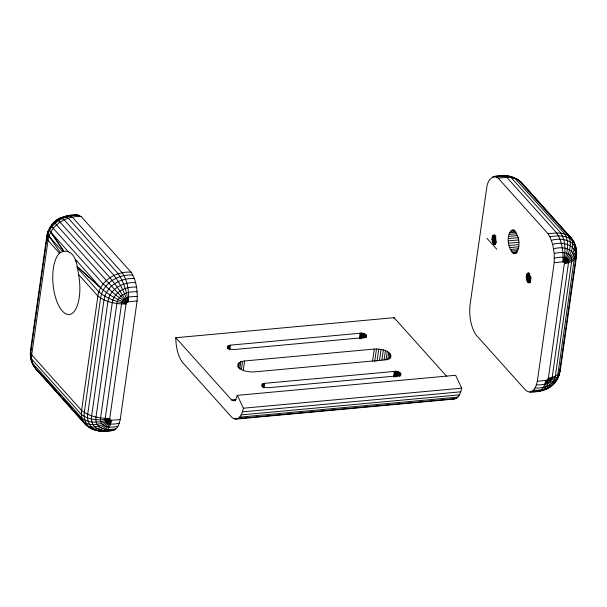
<?xml version="1.0" encoding="UTF-8"?>
<svg xmlns="http://www.w3.org/2000/svg" width="607" height="607" viewBox="0 0 607 607"><rect width="100%" height="100%" fill="white"/><g stroke="black" fill="none" stroke-linecap="round" stroke-linejoin="round"><path stroke-width="0.91" d="M491.989 239.31C496.26 222.67 497.725 257.717 491.989 239.31L495.752 238.961M512.103 230C519.873 231.98 521.732 250.82 514.046 253.718C507.611 249.856 504.918 231.684 513.985 229.833M526.246 277.498C530.518 260.858 531.982 295.897 526.246 277.498L530.958 277.065M546.406 380.354L545.761 386.735L543.72 390.187C538.022 391.113 531.004 394.095 525.852 390.445L475.971 334.852C470.508 326.407 469.264 315.898 469.894 306.049L486.768 187.472C487.853 178.352 493.802 174.657 502.907 175.78C509.569 175.408 516.329 177.669 521.231 182.237L571.111 237.838C579.154 245.638 571.862 257.383 564.487 262.619L548.394 378.161L547.567 379.686L546.406 380.354L537.339 381.226C536.315 385.43 534.828 391.257 529.85 392.122M120.232 419.528L111.18 420.317L109.958 419.558L109.761 418.435L126.051 304.016L126.567 302.825L128.047 301.823L137.106 300.951C137.706 291.132 136.545 280.548 131.029 272.148L81.148 216.555C74.911 212.761 66.535 215.925 60.017 218.034C52.9 221.373 48.097 228.46 46.792 236.108L30.502 350.535C29.743 357.144 31.526 364.079 35.889 369.162L85.769 424.763C92.871 431.691 103.501 432.078 112.743 430.424C117.72 429.559 119.207 423.732 120.232 419.528L137.106 300.951M31.192 350.125L31.261 348.539L30.502 350.535L30.487 356.582L31.534 358.912L32.201 362.751L82.082 418.352C90.155 424.073 101.073 422.457 109.806 419.217M564.685 263.734L571.642 261.761L575.74 258.461C578.076 245.061 562.955 241.047 552.719 244.409L549.904 236.76L548.136 233.847L498.256 178.253L496.26 176.963L494.265 176.576M128.464 301.74C129.094 291.891 127.849 281.382 122.386 272.945L72.506 217.344L70.511 216.054L68.508 215.675L63.28 216.813M537.339 381.226L554.214 262.649L554.229 253.498L552.719 244.409M554.214 262.649L562.864 261.852C563.486 252.004 562.249 241.495 556.786 233.058L506.906 177.456L504.903 176.167L502.907 175.78L492.338 177.107M126.878 302.491L106.301 280.517L54.091 222.086L54.554 222.45L56.868 220.591L56.906 219.817L64.737 216.373L68.25 218.133L118.13 273.734C123.904 281.974 126.772 291.937 128.047 301.823M227.405 348.297L227.913 346.066L230.394 345.148L360.065 333.243C363.259 331.839 370.255 336.794 363.98 337.606L234.31 349.511C232.049 349.564 227.921 349.283 227.671 346.453M227.648 347.917L227.913 346.066M227.928 348.509L228.323 345.74M228.369 349.162L228.892 345.466M229.067 348.964L229.59 345.269M229.734 349.769L230.394 345.148M237.853 366.962L238.376 363.267L240.827 361.764L244.591 360.968L374.261 349.063C379.959 348.881 391.371 349.799 390.749 357.538M238.619 367.986L239.408 362.44M239.773 369.155L240.827 361.764M241.389 369.58L242.572 361.271M243.27 370.209L244.591 360.968M261.905 386.105L262.171 384.254L264.652 383.336L394.322 371.431C397.517 370.027 404.512 374.974 398.238 375.794L268.567 387.698C266.427 387.843 261.283 387.266 262.171 384.254M262.186 386.697L262.581 383.928M262.626 387.349L263.15 383.654M263.324 387.152L263.848 383.457M263.999 387.956L264.652 383.336M359.276 338.789L360.065 333.243M360.156 338.752L360.945 333.205M361.082 338.797L361.871 333.258M362.144 338.008L362.796 333.387M363.039 338.22L363.699 333.6M364.003 337.575L364.534 333.88M364.739 337.917L365.27 334.222M365.49 337.378L365.884 334.609M366.082 336.877L366.347 335.026M366.385 337.31L366.643 335.459M372.554 361.074L374.261 349.063M374.618 361.909L376.461 348.972M377.061 361.112L378.768 349.101M379.512 360.52L381.09 349.427M381.886 360.118L383.336 349.958M384.102 359.898L385.422 350.664M386.082 359.83L387.266 351.514M387.744 359.868L388.799 352.477M389.17 359.071L389.96 353.524M390.18 358.305L390.703 354.609M393.533 376.97L394.322 371.431M394.421 376.939L395.203 371.393M395.339 376.985L396.128 371.446M396.401 376.196L397.054 371.575M397.297 376.408L397.957 371.788M398.26 375.763L398.791 372.068M399.004 376.105L399.527 372.41M399.611 376.492L400.142 372.797M400.21 375.983L400.605 373.214M400.643 375.498L400.901 373.646M576.081 256.215L559.457 372.888C557.871 383.1 548.409 390.278 538.492 391.325L536.497 390.946L538.128 390.635M391.007 355.687C390.749 358.957 386.667 359.64 384.049 359.974L254.379 371.879C249.029 372.243 236.169 370.794 238.376 363.267M562.864 261.852L563.266 261.852C565.603 252.444 566.096 241.662 560.921 233.073L511.041 177.479L508.886 176.189L496.26 176.963M81.148 216.555C66.277 215.531 50.366 224.962 47.999 240.41L31.708 354.829L31.534 358.912L81.421 414.505C89.434 420.492 100.292 420.636 109.746 418.838M111.582 420.325C110.557 424.521 109.078 430.348 104.093 431.22L98.114 430.811L96.68 429.953M175.772 337.72C175.954 346.058 177.365 354.761 182.047 361.84L231.927 417.441L233.93 418.724L235.926 419.111L454.203 399.065C459.188 398.2 460.675 392.372 461.699 388.169L455.622 375.285L237.337 395.332L235.448 399.801L233.596 400.779L231.593 399.937L175.772 337.72L394.057 317.673L446.737 376.401M235.926 419.111C240.911 418.246 242.39 412.419 243.415 408.215L237.337 395.332M545.981 380.43L543.751 387.107L540.42 390.802L531.77 391.591M513.044 177.957L515.912 178.534L521.231 182.237L573.334 240.782C575.982 245.577 577.143 251.025 576.498 256.465L560.215 370.892L559.328 374.572L555.344 382.243L552.848 381.894L547.878 379.345M30.866 352.523L30.35 354.147L31.124 360.277L32.201 362.751M575.74 258.461L576.498 256.465L576.513 250.425L575.815 248.87M563.266 261.852L563.645 261.936C567.424 253.309 569.677 242.55 564.783 233.907L514.903 178.306C510.753 175.514 505.684 176.045 500.98 176.311M109.761 418.435C99.943 418.557 89.449 416.69 81.588 410.431L31.708 354.829L30.654 352.659L46.944 238.232L46.792 236.108L48.325 230.888L47.672 232.428L47.9 234.241L48.992 236.26L62.703 251.541L63.788 251.336L49.615 230.326L49.258 228.824L49.713 227.731L50.958 227.086M557.742 378.176L557.287 379.269L556.042 379.914L554.039 380.081L548.121 378.973M111.18 420.317C109.048 425.454 104.677 432.594 98.114 430.811M564.487 262.619L563.986 262.095C568.911 254.515 572.871 244.12 568.228 235.508L518.348 179.915C512.278 176.144 504.918 177.646 498.256 178.253M49.258 228.824L54.251 222.382L57.468 219.795L58.53 220.531L109.928 277.596L117.288 287.119L127.235 302.203M110.8 420.241C107.636 425.052 103.152 430.09 97.006 430.462C88.622 429.392 83.895 421.516 78.553 415.825M564.275 262.323C570.019 256.002 575.55 246.283 571.111 237.838C565.132 231.601 555.845 232.876 548.136 233.847M550.177 386.689L555.519 381.568M110.459 420.082C105.686 425.325 98.577 430.629 91.096 428.466L85.769 424.763L33.666 366.218L32.535 363.608L33.605 365.019M126.324 303.204C117.022 299.524 108.038 294.615 100.663 287.786L77.157 266.61L77.332 267.846A31.723 14.651 -89.7 0 1 78.379 273.279L78.538 274.455A31.685 13.316 84.8 0 1 72.499 313.113A31.685 13.316 84.8 0 1 54.395 292.931A31.685 13.316 84.8 0 1 59.501 253.233L60.419 252.573L48.992 236.26M110.178 419.854C104.184 424.642 96.096 428.754 88.319 426.235C84.874 422.571 83.645 417.358 84.305 412.457L100.587 298.029C102.879 283.021 118.403 274.038 132.796 275.054M564.631 262.96C570.997 259.591 579.048 252.019 574.799 244.249L575.064 245.782M56.868 220.591L59.418 219.135M542.263 390.627L550.094 387.19L549.646 384.906L547.211 379.974M109.958 419.558C102.219 423.959 91.574 427.29 83.546 421.812L82.082 418.352L81.421 414.505L81.588 410.431L97.879 296.004C100.246 280.555 116.157 271.132 131.029 272.148M564.7 263.332C569.669 261.473 575.444 258.529 576.65 252.853C576.263 240.228 561.361 237.307 551.452 240.319M77.15 214.878L70.905 215.804M60.017 218.034L61.011 217.761L64.046 219.704L113.926 275.305C120.019 283.294 124.367 292.506 127.629 301.975M545.989 389.239L546.99 388.966L547.582 387.873L547.757 385.991L546.816 380.202M548.394 378.161C553.258 377.433 561.156 375.103 560.064 368.768M52.559 224.643L51.656 224.757L51.481 225.432L53.287 228.361L103.167 283.955L115.656 294.972L126.567 302.825M66.58 216.198L68.31 216.039M79.153 215.265C64.759 214.241 49.235 223.232 46.944 238.232L47.999 240.41L59.501 253.233M511.17 230.493L514 230.235M510.335 231.419L515.047 230.986M509.622 232.747L516.216 232.147M492.732 235.531L494.614 235.364M509.061 234.423L516.603 233.733M492.452 236.062L495.274 235.804M492.224 236.738L495.995 236.389M492.065 237.519L495.836 237.178M508.674 236.389L517.156 235.607M491.989 238.392L495.76 238.043M508.476 238.559L518.841 237.61M492.065 240.243L495.836 239.894M492.216 241.154L495.987 240.812M492.436 242.011L496.207 241.669M549.904 236.76C558.357 235.296 569.571 234.719 574.465 243.399M508.469 240.858L518.833 239.909M492.717 242.785L496.488 242.436M493.051 243.43L495.881 243.172M493.423 243.938L495.304 243.771M493.817 244.287L495.699 244.113M508.658 243.195L519.023 242.246M134.344 278.621C120.892 277.604 106.126 285.722 103.979 299.858L87.696 414.278C86.543 421.023 90.299 428.375 97.006 430.462M509.038 245.478L518.461 244.613M509.592 247.626L519.015 246.753M135.611 282.71C123.54 281.709 109.875 288.553 107.932 301.421L91.642 415.841C89.305 429.248 104.427 433.254 114.662 429.893M510.305 249.545L518.78 248.764M511.132 251.169L517.733 250.562M512.058 252.436L517.71 251.92M136.552 287.157C126.256 286.238 113.972 291.406 112.28 302.658L95.997 417.077C94.017 428.974 107.841 431.258 116.438 428.466M553.66 248.855C562.257 246.07 576.073 248.354 574.101 260.251L557.818 374.671C556.126 385.923 543.842 391.09 533.545 390.164M513.044 253.301L516.815 252.952M514.046 253.718L515.935 253.544M137.121 291.8C128.972 291.102 118.274 294.167 116.87 303.523L100.587 417.942C99.078 428.041 111.377 428.132 117.993 426.205M554.229 253.498C560.853 251.571 573.152 251.662 571.642 261.761L555.359 376.181C553.948 385.536 543.257 388.601 535.101 387.903M137.311 296.459C131.666 296.375 122.69 296.755 121.521 303.978L105.231 418.405C104.427 426.023 114.996 424.194 119.275 423.185M554.419 258.157C558.706 257.148 569.275 255.319 568.463 262.937L552.18 377.364C551.004 384.588 542.036 384.967 536.383 384.884M527.324 273.347L529.213 273.173M526.99 273.719L529.82 273.461M526.709 274.25L529.532 273.992M526.481 274.918L529.312 274.66M526.33 275.707L530.093 275.358M526.246 276.572L530.017 276.231M526.322 278.431L531.034 277.998M526.474 279.341L531.186 278.909M526.694 280.199L530.465 279.857M526.975 280.965L530.746 280.624M527.308 281.618L530.139 281.36M527.68 282.126L530.51 281.868M528.075 282.467L529.957 282.301M528.477 282.642L530.359 282.467M231.593 399.937L236.298 399.505M232.595 400.582L235.417 400.324M233.596 400.779L235.478 400.605M243.415 408.215L461.699 388.169M242.466 411.872L460.743 391.826M241.184 414.892L459.461 394.846M239.628 417.161L457.906 397.115M102.097 430.833L103.827 430.674M105.55 430.515L110.74 430.037M233.93 418.724L235.812 418.549M238.634 418.291L242.398 417.95M287.559 413.799L289.44 413.625M530.442 391.5L533.902 391.181M237.853 418.58L456.13 398.541M548.303 378.571L551.884 378.571L557.18 377.319L558.675 376.112L559.328 374.572L559.1 372.759M126.051 304.016C116.225 304.13 105.739 302.263 97.879 296.004L78.538 274.455M126.15 303.606C116.354 301.861 106.513 298.394 98.873 291.853L77.332 267.846M452.207 398.685L454.203 399.065M110.869 430.059L112.743 430.424M69.805 252.52L68.485 251.92L50.783 232.185L63.887 251.321A30.987 16.465 -77.9 0 1 68.303 251.844M77.135 266.458L100.663 287.786L74.957 258.855A28.119 16.336 -65 0 0 69.805 252.52M547.567 379.686L552.749 384.618M487.011 238.376L496.799 249.287M90.838 427.29L92.097 428.694M40.669 373.601L35.889 369.162L34.667 366.438M42.558 375.71L45.085 378.525M46.352 379.936L56.451 391.196M58.348 393.306L60.875 396.121M62.764 398.23L72.241 408.792M74.13 410.901L77.286 414.422M75.253 259.629L75.981 261.602M32.315 361.37L32.459 362.857M394.057 317.673L394.102 318.796M76.057 261.503A31.169 16.564 -77.9 0 1 77.226 266.374M60.434 252.679A31.701 14.553 -89 0 1 62.703 251.586"/></g></svg>
